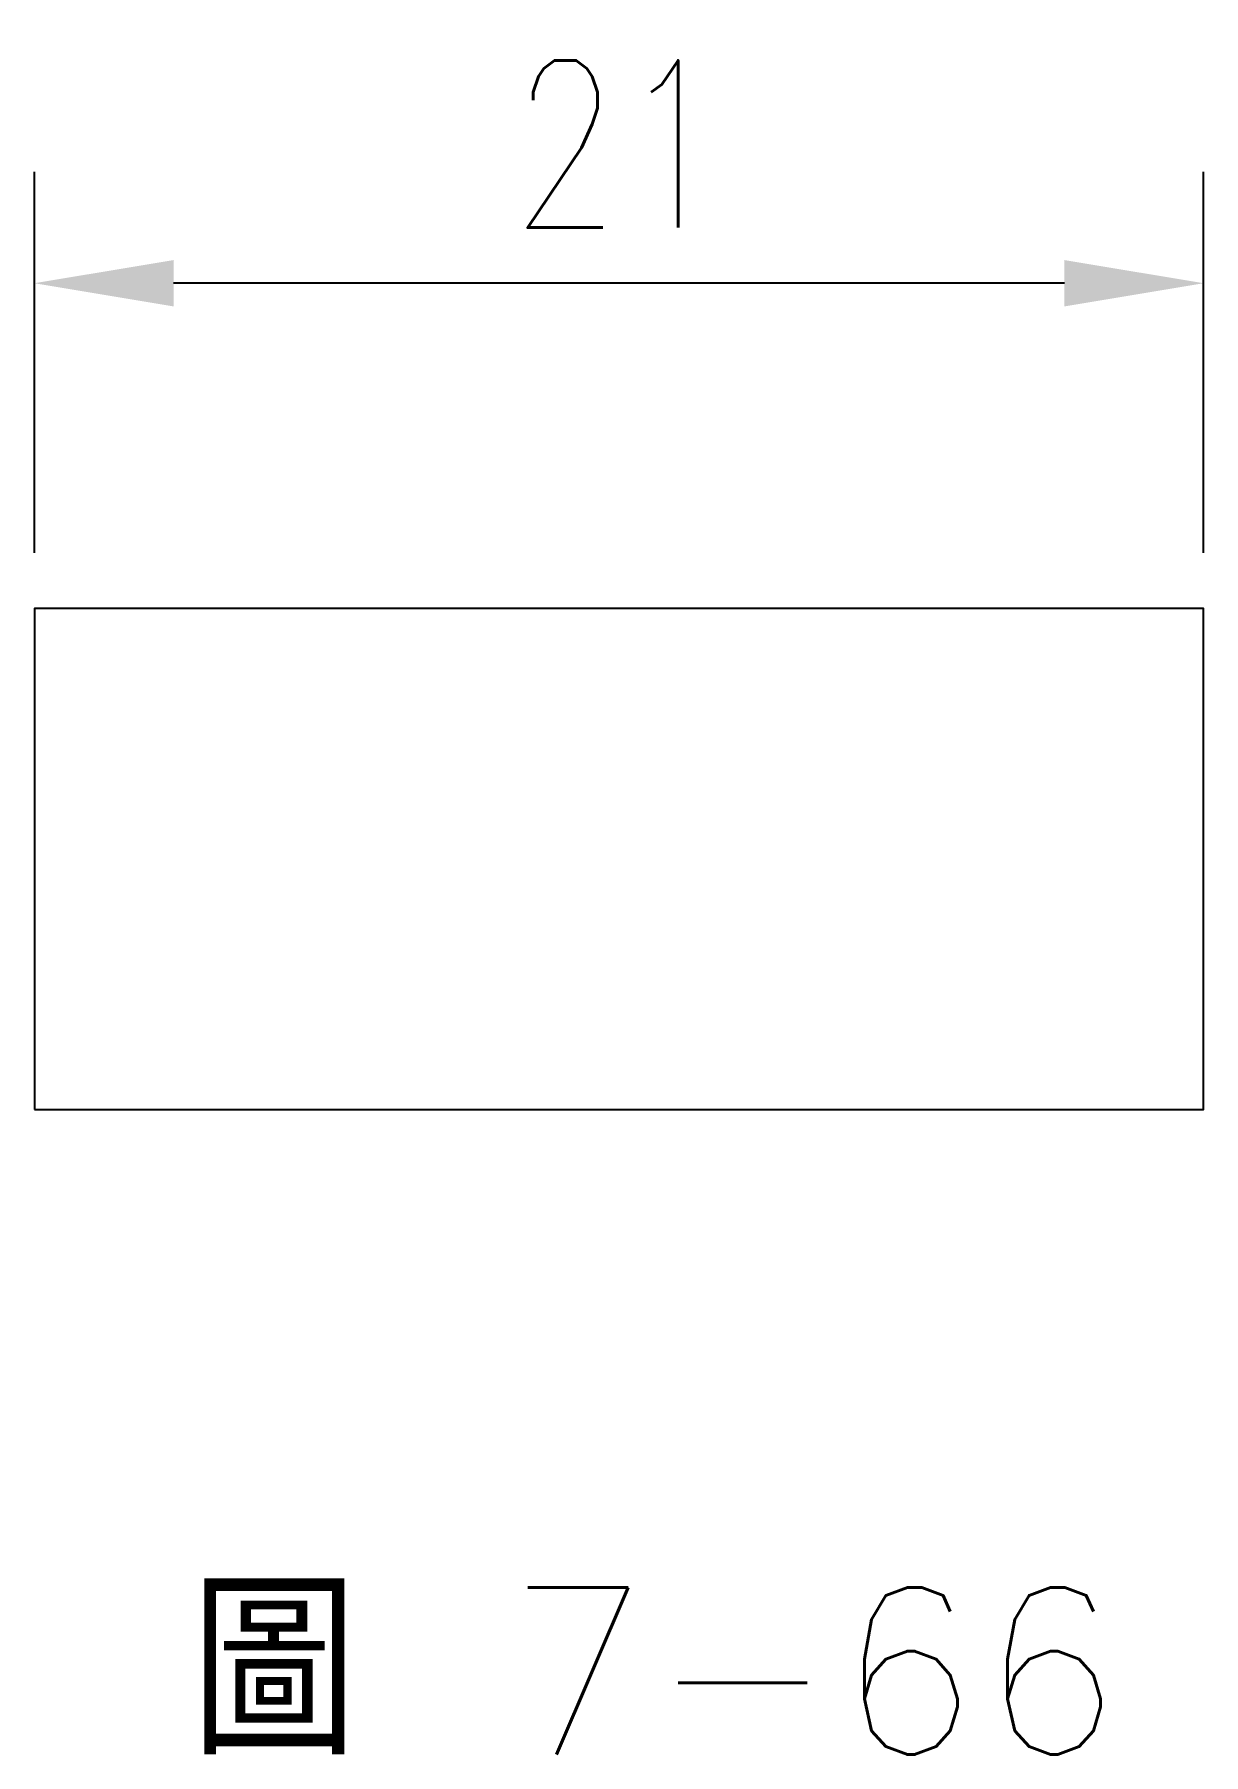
# Model space of a CAD drawing. Extents: x 293.3 to 314.3, y -381.1 to -350.3.
import ezdxf

# ---------------------------------------------------------------- set-up
doc = ezdxf.new("R2010")
doc.units = 0
doc.layers.get('0').update_dxf_attribs({"color": 3, "linetype": 'CONTINUOUS'})
doc.layers.get('DEFPOINTS').update_dxf_attribs({"color": 3, "linetype": 'CONTINUOUS'})
doc.layers.add('輪廓線', color=7, linetype='CONTINUOUS')
doc.styles.add('CNS1', font='txt.shx', dxfattribs={"height": 3, "bigfont": 'chineset.shx'})
doc.styles.add('CNS75', font='txt.shx', dxfattribs={"width": 0.75, "height": 3})
doc.dimstyles.new('CNS', dxfattribs={"dimscale": 0, "dimtxt": 3, "dimasz": 2.5, "dimexe": 2, "dimexo": 1, "dimgap": 1, "dimtad": 1, "dimdec": 1, "dimdsep": 46, "dimtxsty": 'CNS75', "dimcen": 0, "dimclrd": 3, "dimclre": 3, "dimclrt": 3, "dimadec": 0, "dimazin": 0, "dimtp": 0.3, "dimtm": 0.3, "dimtfac": 1, "dimtdec": 1, "dimtmove": 0, "dimatfit": 3, "dimfxl": 2, "dimtolj": 1, "dimtzin": 0, "dimarcsym": 0})

# ---------------------------------------------------------------- blocks, each defined once
blk = doc.blocks.new('*D47')
at = {"color": 3, "lineweight": -2}
for p, q in [((293.274, -359.565), (293.274, -352.726)), ((314.274, -359.565), (314.274, -352.726)), ((311.774, -354.726), (295.774, -354.726))]:
    blk.add_line(p, q, dxfattribs=at)
at = {"color": 3}
for points in [[(295.774, -354.31), (295.774, -355.143), (293.274, -354.726)], [(311.774, -354.31), (311.774, -355.143), (314.274, -354.726)]]:
    blk.add_solid(points, dxfattribs=at)
at = {"layer": 'DEFPOINTS', "color": 0}
for p in [(293.274, -354.726), (293.274, -360.565), (314.274, -360.565)]:
    blk.add_point(p, dxfattribs=at)
at = {"color": 3, "insert": (303.774, -352.226), "char_height": 3, "attachment_point": 5, "style": 'CNS75'}
blk.add_mtext('\\A1;21', dxfattribs=at)

msp = doc.modelspace()

# ---------------------------------------------------------------- linework, layer by layer
at = {"layer": '輪廓線'}
msp.add_lwpolyline([(293.274, -369.565), (314.274, -369.565), (314.274, -360.565), (293.274, -360.565)], close=True, dxfattribs=at)

# ---------------------------------------------------------------- texts
at = {"layer": '輪廓線', "style": 'CNS1'}
msp.add_text('圖 7-66', height=3, dxfattribs=at).set_placement((296.079, -381.148))

# ---------------------------------------------------------------- dimensions: what is measured, and where the dimension line sits
dim = msp.add_linear_dim(base=(293.274, -354.726), p1=(314.274, -360.565), p2=(293.274, -360.565), dimstyle='CNS', override={"dimscale": 1})
dim.commit()
dim.dimension.update_dxf_attribs({"geometry": '*D47', "text_midpoint": (303.774, -352.226)})

doc.saveas('drawing.dxf')
